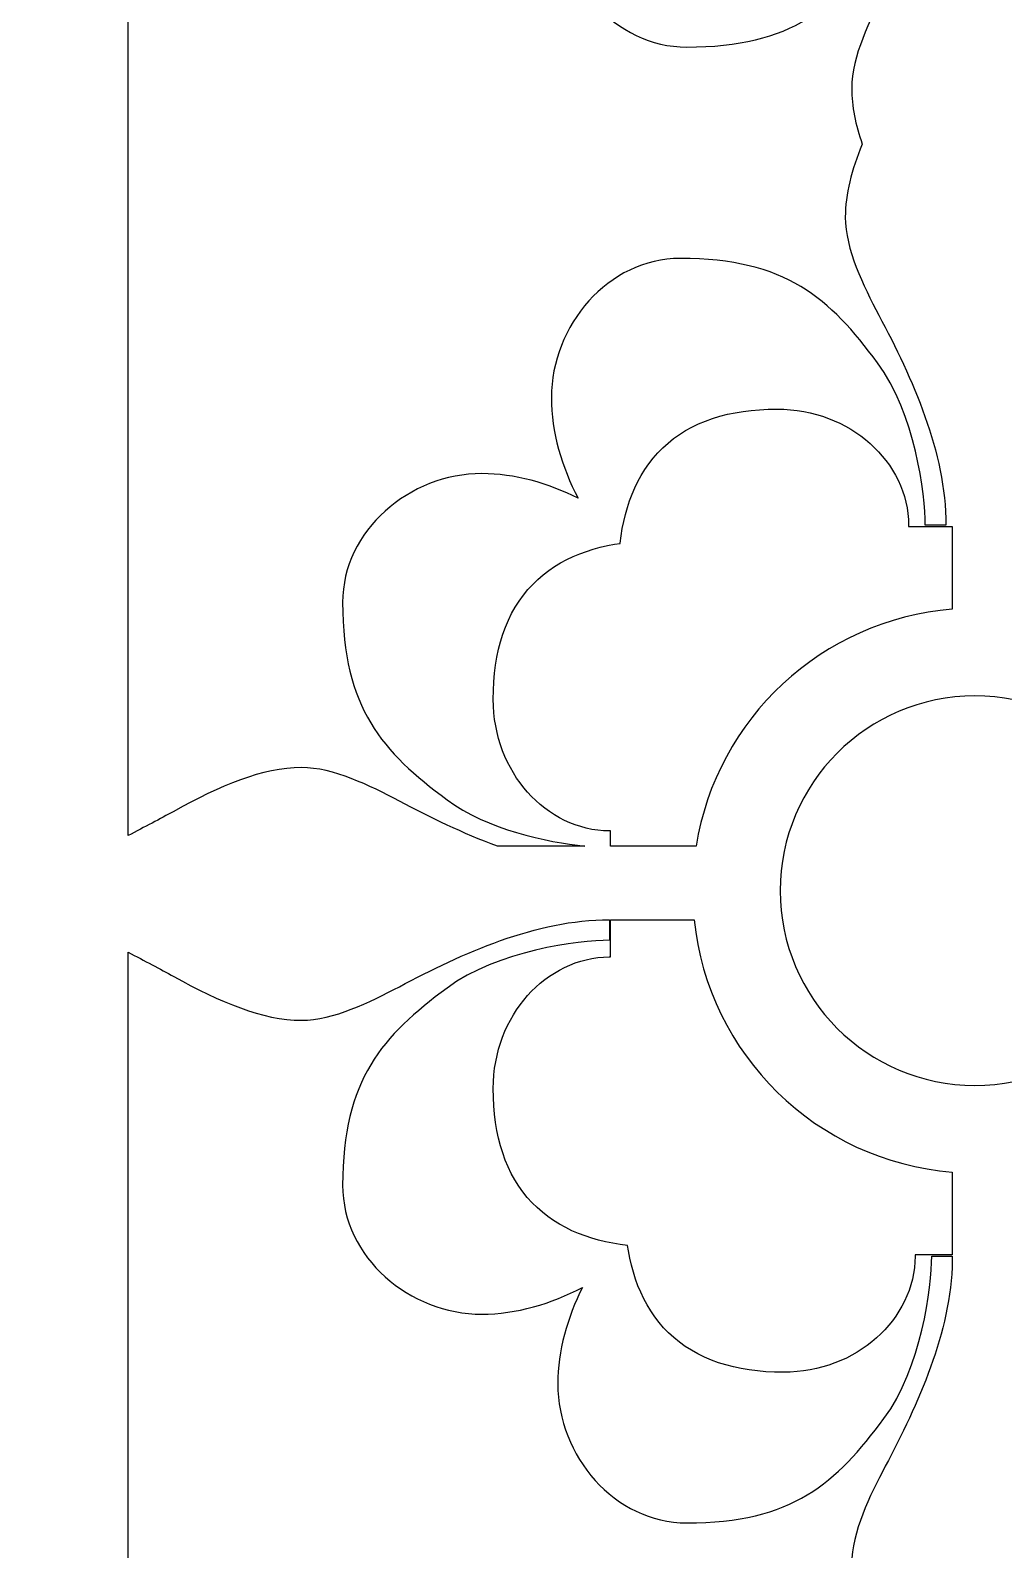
# Model space of a CAD drawing. Header units: centimetres. Extents: x -9.9 to 7.5, y -9.5 to 6.6.
# Drawn here: x 5.596 to 6.441, y 1.072 to 2.392 of the extents above; entities that cross this region are included whole.
import ezdxf

# ---------------------------------------------------------------- set-up
doc = ezdxf.new("R2010")
doc.units = ezdxf.units.CM
doc.header["$MEASUREMENT"] = 0
doc.layers.add('layer 1', color=7, linetype='Continuous')

msp = doc.modelspace()

# ---------------------------------------------------------------- linework, layer by layer
at = {"layer": 'layer 1', "color": 242}
for points, knots in [([(-0.77341, -9.47414), (-0.77341, -9.47414), (-0.77341, 6.55374), (-0.77341, 6.55374), (-0.77341, 6.55374), (-0.77341, 6.55374), (7.53147, 6.55374), (7.53147, 6.55374), (7.53147, 6.55374), (7.53147, 6.55374), (7.53147, -9.47414), (7.53147, -9.47414), (7.53147, -9.47414), (7.53147, -9.47414), (-0.77341, -9.47414), (-0.77341, -9.47414)], [0, 0, 0, 0, 0.2, 0.2, 0.2, 0.2, 0.4, 0.4, 0.4, 0.4, 0.6, 0.6, 0.6, 0.6, 1, 1, 1, 1]), ([(5.68065, 2.87317), (5.68065, 2.87317), (5.68065, 1.69217), (5.68065, 1.69217), (5.68065, 1.69217), (5.69508, 1.69965), (5.70855, 1.70684), (5.72031, 1.71322), (5.72031, 1.71322), (5.76062, 1.73564), (5.79758, 1.75131), (5.83119, 1.75131), (5.83119, 1.75131), (5.85919, 1.75131), (5.89056, 1.73564), (5.91632, 1.72218), (5.91632, 1.72218), (5.94296, 1.70804), (5.97171, 1.6939), (6.00154, 1.6831), (6.00154, 1.6831), (6.00154, 1.6831), (6.07756, 1.6831), (6.07756, 1.6831), (6.07756, 1.6831), (6.0443, 1.6865), (5.99251, 1.69746), (5.95777, 1.72331), (5.95777, 1.72331), (5.90175, 1.76475), (5.86704, 1.80282), (5.86704, 1.89469), (5.86704, 1.89469), (5.86704, 1.95742), (5.92527, 2.00669), (5.98801, 2.00669), (5.98801, 2.00669), (6.0164, 2.00669), (6.0457, 1.99843), (6.07166, 1.98534), (6.07166, 1.98534), (6.05747, 2.0122), (6.04841, 2.04294), (6.04841, 2.07268), (6.04841, 2.07268), (6.04841, 2.13543), (6.09768, 2.19366), (6.16041, 2.19366), (6.16041, 2.19366), (6.25228, 2.19366), (6.29034, 2.15894), (6.33179, 2.10293), (6.33179, 2.10293), (6.36427, 2.05926), (6.37324, 1.98868), (6.37324, 1.96179), (6.37324, 1.96179), (6.37324, 1.96179), (6.39116, 1.96179), (6.39116, 1.96179), (6.39116, 1.96179), (6.39116, 2.02565), (6.36204, 2.08949), (6.33291, 2.14437), (6.33291, 2.14437), (6.31946, 2.17013), (6.30379, 2.2015), (6.30379, 2.22951), (6.30379, 2.22951), (6.30379, 2.24946), (6.30931, 2.27058), (6.31848, 2.29289), (6.31848, 2.29289), (6.31271, 2.30978), (6.30939, 2.32597), (6.30939, 2.34144), (6.30939, 2.34144), (6.30939, 2.36945), (6.32506, 2.40082), (6.33852, 2.42658), (6.33852, 2.42658), (6.36706, 2.48034), (6.39557, 2.5427), (6.39672, 2.60525), (6.39672, 2.60525), (6.39672, 2.60525), (6.39672, 2.60916), (6.39672, 2.60916), (6.39672, 2.60916), (6.39672, 2.60916), (6.37884, 2.60916), (6.37884, 2.60916), (6.37884, 2.60916), (6.37884, 2.58227), (6.36988, 2.51169), (6.33739, 2.46802), (6.33739, 2.46802), (6.29595, 2.41201), (6.25787, 2.3773), (6.16601, 2.3773), (6.16601, 2.3773), (6.10328, 2.3773), (6.054, 2.43552), (6.054, 2.49827), (6.054, 2.49827), (6.054, 2.52665), (6.06227, 2.55596), (6.07536, 2.58192), (6.07536, 2.58192), (6.0485, 2.56773), (6.01775, 2.55866), (5.98801, 2.55866), (5.98801, 2.55866), (5.92527, 2.55866), (5.86704, 2.60794), (5.86704, 2.67066), (5.86704, 2.67066), (5.86704, 2.76253), (5.90175, 2.8006), (5.95777, 2.84204), (5.95777, 2.84204), (6.00144, 2.87453), (6.07201, 2.8835), (6.0989, 2.8835), (6.0989, 2.8835), (6.0989, 2.8835), (6.0989, 2.90142), (6.0989, 2.90142), (6.0989, 2.90142), (6.03504, 2.90142), (5.97121, 2.87229), (5.91632, 2.84316), (5.91632, 2.84316), (5.89056, 2.82972), (5.85919, 2.81405), (5.83119, 2.81405), (5.83119, 2.81405), (5.79758, 2.81405), (5.76062, 2.82972), (5.72031, 2.85213), (5.72031, 2.85213), (5.70855, 2.85851), (5.69508, 2.86569), (5.68065, 2.87317)], [0, 0, 0, 0, 0.027027, 0.027027, 0.027027, 0.027027, 0.0540541, 0.0540541, 0.0540541, 0.0540541, 0.0810811, 0.0810811, 0.0810811, 0.0810811, 0.1081081, 0.1081081, 0.1081081, 0.1081081, 0.1351351, 0.1351351, 0.1351351, 0.1351351, 0.1621622, 0.1621622, 0.1621622, 0.1621622, 0.1891892, 0.1891892, 0.1891892, 0.1891892, 0.2162162, 0.2162162, 0.2162162, 0.2162162, 0.2432432, 0.2432432, 0.2432432, 0.2432432, 0.2702703, 0.2702703, 0.2702703, 0.2702703, 0.2972973, 0.2972973, 0.2972973, 0.2972973, 0.3243243, 0.3243243, 0.3243243, 0.3243243, 0.3513514, 0.3513514, 0.3513514, 0.3513514, 0.3783784, 0.3783784, 0.3783784, 0.3783784, 0.4054054, 0.4054054, 0.4054054, 0.4054054, 0.4324324, 0.4324324, 0.4324324, 0.4324324, 0.4594595, 0.4594595, 0.4594595, 0.4594595, 0.4864865, 0.4864865, 0.4864865, 0.4864865, 0.5135135, 0.5135135, 0.5135135, 0.5135135, 0.5405405, 0.5405405, 0.5405405, 0.5405405, 0.5675676, 0.5675676, 0.5675676, 0.5675676, 0.5945946, 0.5945946, 0.5945946, 0.5945946, 0.6216216, 0.6216216, 0.6216216, 0.6216216, 0.6486486, 0.6486486, 0.6486486, 0.6486486, 0.6756757, 0.6756757, 0.6756757, 0.6756757, 0.7027027, 0.7027027, 0.7027027, 0.7027027, 0.7297297, 0.7297297, 0.7297297, 0.7297297, 0.7567568, 0.7567568, 0.7567568, 0.7567568, 0.7837838, 0.7837838, 0.7837838, 0.7837838, 0.8108108, 0.8108108, 0.8108108, 0.8108108, 0.8378378, 0.8378378, 0.8378378, 0.8378378, 0.8648649, 0.8648649, 0.8648649, 0.8648649, 0.8918919, 0.8918919, 0.8918919, 0.8918919, 0.9189189, 0.9189189, 0.9189189, 0.9189189, 0.9459459, 0.9459459, 0.9459459, 0.9459459, 1, 1, 1, 1]), ([(6.09988, 1.6831), (6.09988, 1.6831), (6.17419, 1.6831), (6.17419, 1.6831), (6.17419, 1.6831), (6.19177, 1.79377), (6.28341, 1.8798), (6.39672, 1.88879), (6.39672, 1.88879), (6.39672, 1.88879), (6.39672, 1.96082), (6.39672, 1.96082), (6.39672, 1.96082), (6.39672, 1.96082), (6.3588, 1.96082), (6.3588, 1.96082), (6.3588, 1.96082), (6.3588, 1.96082), (6.3588, 1.96219), (6.3588, 1.96219), (6.3588, 1.96219), (6.3588, 1.96219), (6.35866, 1.96692), (6.35866, 1.96692), (6.35866, 1.96692), (6.35866, 1.96692), (6.3582, 1.972), (6.3582, 1.972), (6.3582, 1.972), (6.3582, 1.972), (6.35745, 1.97701), (6.35745, 1.97701), (6.35745, 1.97701), (6.35745, 1.97701), (6.35642, 1.98197), (6.35642, 1.98197), (6.35642, 1.98197), (6.35642, 1.98197), (6.35511, 1.98683), (6.35511, 1.98683), (6.35511, 1.98683), (6.35511, 1.98683), (6.35354, 1.99161), (6.35354, 1.99161), (6.35354, 1.99161), (6.35354, 1.99161), (6.35171, 1.99629), (6.35171, 1.99629), (6.35171, 1.99629), (6.35171, 1.99629), (6.34964, 2.00087), (6.34964, 2.00087), (6.34964, 2.00087), (6.34964, 2.00087), (6.34733, 2.00534), (6.34733, 2.00534), (6.34733, 2.00534), (6.34733, 2.00534), (6.3448, 2.00968), (6.3448, 2.00968), (6.3448, 2.00968), (6.3448, 2.00968), (6.34205, 2.0139), (6.34205, 2.0139), (6.34205, 2.0139), (6.34205, 2.0139), (6.33909, 2.01799), (6.33909, 2.01799), (6.33909, 2.01799), (6.33909, 2.01799), (6.33592, 2.02194), (6.33592, 2.02194), (6.33592, 2.02194), (6.33592, 2.02194), (6.33255, 2.02575), (6.33255, 2.02575), (6.33255, 2.02575), (6.33255, 2.02575), (6.32899, 2.02941), (6.32899, 2.02941), (6.32899, 2.02941), (6.32899, 2.02941), (6.32524, 2.03293), (6.32524, 2.03293), (6.32524, 2.03293), (6.32524, 2.03293), (6.3213, 2.03627), (6.3213, 2.03627), (6.3213, 2.03627), (6.3213, 2.03627), (6.3172, 2.03946), (6.3172, 2.03946), (6.3172, 2.03946), (6.3172, 2.03946), (6.31292, 2.04247), (6.31292, 2.04247), (6.31292, 2.04247), (6.31292, 2.04247), (6.30848, 2.0453), (6.30848, 2.0453), (6.30848, 2.0453), (6.30848, 2.0453), (6.30388, 2.04794), (6.30388, 2.04794), (6.30388, 2.04794), (6.30388, 2.04794), (6.29912, 2.0504), (6.29912, 2.0504), (6.29912, 2.0504), (6.29912, 2.0504), (6.29422, 2.05265), (6.29422, 2.05265), (6.29422, 2.05265), (6.29422, 2.05265), (6.28917, 2.0547), (6.28917, 2.0547), (6.28917, 2.0547), (6.28917, 2.0547), (6.28398, 2.05653), (6.28398, 2.05653), (6.28398, 2.05653), (6.28398, 2.05653), (6.27867, 2.05814), (6.27867, 2.05814), (6.27867, 2.05814), (6.27867, 2.05814), (6.27323, 2.05952), (6.27323, 2.05952), (6.27323, 2.05952), (6.27323, 2.05952), (6.26768, 2.06067), (6.26768, 2.06067), (6.26768, 2.06067), (6.26768, 2.06067), (6.26201, 2.06157), (6.26201, 2.06157), (6.26201, 2.06157), (6.26201, 2.06157), (6.25624, 2.06222), (6.25624, 2.06222), (6.25624, 2.06222), (6.25624, 2.06222), (6.25038, 2.06261), (6.25038, 2.06261), (6.25038, 2.06261), (6.25038, 2.06261), (6.24451, 2.06275), (6.24451, 2.06275), (6.24451, 2.06275), (6.24451, 2.06275), (6.23677, 2.06262), (6.23677, 2.06262), (6.23677, 2.06262), (6.23677, 2.06262), (6.22931, 2.06225), (6.22931, 2.06225), (6.22931, 2.06225), (6.22931, 2.06225), (6.22204, 2.06163), (6.22204, 2.06163), (6.22204, 2.06163), (6.22204, 2.06163), (6.21495, 2.06075), (6.21495, 2.06075), (6.21495, 2.06075), (6.21495, 2.06075), (6.20805, 2.05961), (6.20805, 2.05961), (6.20805, 2.05961), (6.20805, 2.05961), (6.20133, 2.05821), (6.20133, 2.05821), (6.20133, 2.05821), (6.20133, 2.05821), (6.19479, 2.05653), (6.19479, 2.05653), (6.19479, 2.05653), (6.19479, 2.05653), (6.18845, 2.05459), (6.18845, 2.05459), (6.18845, 2.05459), (6.18845, 2.05459), (6.18229, 2.05237), (6.18229, 2.05237), (6.18229, 2.05237), (6.18229, 2.05237), (6.17633, 2.04987), (6.17633, 2.04987), (6.17633, 2.04987), (6.17633, 2.04987), (6.17058, 2.04708), (6.17058, 2.04708), (6.17058, 2.04708), (6.17058, 2.04708), (6.16504, 2.04402), (6.16504, 2.04402), (6.16504, 2.04402), (6.16504, 2.04402), (6.15973, 2.04068), (6.15973, 2.04068), (6.15973, 2.04068), (6.15973, 2.04068), (6.15465, 2.03707), (6.15465, 2.03707), (6.15465, 2.03707), (6.15465, 2.03707), (6.14982, 2.0332), (6.14982, 2.0332), (6.14982, 2.0332), (6.14982, 2.0332), (6.14526, 2.02907), (6.14526, 2.02907), (6.14526, 2.02907), (6.14526, 2.02907), (6.14095, 2.0247), (6.14095, 2.0247), (6.14095, 2.0247), (6.14095, 2.0247), (6.13692, 2.02012), (6.13692, 2.02012), (6.13692, 2.02012), (6.13692, 2.02012), (6.13316, 2.01532), (6.13316, 2.01532), (6.13316, 2.01532), (6.13316, 2.01532), (6.12969, 2.01033), (6.12969, 2.01033), (6.12969, 2.01033), (6.12969, 2.01033), (6.12649, 2.00517), (6.12649, 2.00517), (6.12649, 2.00517), (6.12649, 2.00517), (6.12356, 1.99984), (6.12356, 1.99984), (6.12356, 1.99984), (6.12356, 1.99984), (6.1209, 1.99437), (6.1209, 1.99437), (6.1209, 1.99437), (6.1209, 1.99437), (6.1185, 1.98876), (6.1185, 1.98876), (6.1185, 1.98876), (6.1185, 1.98876), (6.11634, 1.98303), (6.11634, 1.98303), (6.11634, 1.98303), (6.11634, 1.98303), (6.11443, 1.97717), (6.11443, 1.97717), (6.11443, 1.97717), (6.11443, 1.97717), (6.11274, 1.9712), (6.11274, 1.9712), (6.11274, 1.9712), (6.11274, 1.9712), (6.11128, 1.96512), (6.11128, 1.96512), (6.11128, 1.96512), (6.11128, 1.96512), (6.11003, 1.95894), (6.11003, 1.95894), (6.11003, 1.95894), (6.11003, 1.95894), (6.10898, 1.95265), (6.10898, 1.95265), (6.10898, 1.95265), (6.10898, 1.95265), (6.10813, 1.94627), (6.10813, 1.94627), (6.10813, 1.94627), (6.10813, 1.94627), (6.10811, 1.94608), (6.10811, 1.94608), (6.10811, 1.94608), (6.10811, 1.94608), (6.1033, 1.94532), (6.1033, 1.94532), (6.1033, 1.94532), (6.1033, 1.94532), (6.09704, 1.94411), (6.09704, 1.94411), (6.09704, 1.94411), (6.09704, 1.94411), (6.09088, 1.94269), (6.09088, 1.94269), (6.09088, 1.94269), (6.09088, 1.94269), (6.08484, 1.94104), (6.08484, 1.94104), (6.08484, 1.94104), (6.08484, 1.94104), (6.07891, 1.93916), (6.07891, 1.93916), (6.07891, 1.93916), (6.07891, 1.93916), (6.0731, 1.93704), (6.0731, 1.93704), (6.0731, 1.93704), (6.0731, 1.93704), (6.06741, 1.93467), (6.06741, 1.93467), (6.06741, 1.93467), (6.06741, 1.93467), (6.06186, 1.93204), (6.06186, 1.93204), (6.06186, 1.93204), (6.06186, 1.93204), (6.05647, 1.92914), (6.05647, 1.92914), (6.05647, 1.92914), (6.05647, 1.92914), (6.05123, 1.92596), (6.05123, 1.92596), (6.05123, 1.92596), (6.05123, 1.92596), (6.04617, 1.9225), (6.04617, 1.9225), (6.04617, 1.9225), (6.04617, 1.9225), (6.0413, 1.91876), (6.0413, 1.91876), (6.0413, 1.91876), (6.0413, 1.91876), (6.03664, 1.91474), (6.03664, 1.91474), (6.03664, 1.91474), (6.03664, 1.91474), (6.03221, 1.91044), (6.03221, 1.91044), (6.03221, 1.91044), (6.03221, 1.91044), (6.02801, 1.90587), (6.02801, 1.90587), (6.02801, 1.90587), (6.02801, 1.90587), (6.02407, 1.90103), (6.02407, 1.90103), (6.02407, 1.90103), (6.02407, 1.90103), (6.0204, 1.89594), (6.0204, 1.89594), (6.0204, 1.89594), (6.0204, 1.89594), (6.017, 1.89061), (6.017, 1.89061), (6.017, 1.89061), (6.017, 1.89061), (6.01388, 1.88504), (6.01388, 1.88504), (6.01388, 1.88504), (6.01388, 1.88504), (6.01105, 1.87926), (6.01105, 1.87926), (6.01105, 1.87926), (6.01105, 1.87926), (6.00851, 1.87327), (6.00851, 1.87327), (6.00851, 1.87327), (6.00851, 1.87327), (6.00625, 1.86707), (6.00625, 1.86707), (6.00625, 1.86707), (6.00625, 1.86707), (6.00427, 1.86068), (6.00427, 1.86068), (6.00427, 1.86068), (6.00427, 1.86068), (6.00257, 1.85411), (6.00257, 1.85411), (6.00257, 1.85411), (6.00257, 1.85411), (6.00114, 1.84734), (6.00114, 1.84734), (6.00114, 1.84734), (6.00114, 1.84734), (5.99998, 1.84038), (5.99998, 1.84038), (5.99998, 1.84038), (5.99998, 1.84038), (5.99909, 1.83325), (5.99909, 1.83325), (5.99909, 1.83325), (5.99909, 1.83325), (5.99845, 1.82591), (5.99845, 1.82591), (5.99845, 1.82591), (5.99845, 1.82591), (5.99807, 1.81839), (5.99807, 1.81839), (5.99807, 1.81839), (5.99807, 1.81839), (5.99795, 1.81059), (5.99795, 1.81059), (5.99795, 1.81059), (5.99795, 1.81059), (5.99808, 1.80472), (5.99808, 1.80472), (5.99808, 1.80472), (5.99808, 1.80472), (5.99848, 1.79886), (5.99848, 1.79886), (5.99848, 1.79886), (5.99848, 1.79886), (5.99913, 1.79309), (5.99913, 1.79309), (5.99913, 1.79309), (5.99913, 1.79309), (6.00003, 1.78743), (6.00003, 1.78743), (6.00003, 1.78743), (6.00003, 1.78743), (6.00117, 1.78187), (6.00117, 1.78187), (6.00117, 1.78187), (6.00117, 1.78187), (6.00255, 1.77643), (6.00255, 1.77643), (6.00255, 1.77643), (6.00255, 1.77643), (6.00417, 1.77111), (6.00417, 1.77111), (6.00417, 1.77111), (6.00417, 1.77111), (6.006, 1.76593), (6.006, 1.76593), (6.006, 1.76593), (6.006, 1.76593), (6.00804, 1.76088), (6.00804, 1.76088), (6.00804, 1.76088), (6.00804, 1.76088), (6.01029, 1.75597), (6.01029, 1.75597), (6.01029, 1.75597), (6.01029, 1.75597), (6.01275, 1.75122), (6.01275, 1.75122), (6.01275, 1.75122), (6.01275, 1.75122), (6.01539, 1.74661), (6.01539, 1.74661), (6.01539, 1.74661), (6.01539, 1.74661), (6.01822, 1.74217), (6.01822, 1.74217), (6.01822, 1.74217), (6.01822, 1.74217), (6.02124, 1.73789), (6.02124, 1.73789), (6.02124, 1.73789), (6.02124, 1.73789), (6.02442, 1.73378), (6.02442, 1.73378), (6.02442, 1.73378), (6.02442, 1.73378), (6.02777, 1.72985), (6.02777, 1.72985), (6.02777, 1.72985), (6.02777, 1.72985), (6.03127, 1.72611), (6.03127, 1.72611), (6.03127, 1.72611), (6.03127, 1.72611), (6.03493, 1.72254), (6.03493, 1.72254), (6.03493, 1.72254), (6.03493, 1.72254), (6.03875, 1.71917), (6.03875, 1.71917), (6.03875, 1.71917), (6.03875, 1.71917), (6.0427, 1.716), (6.0427, 1.716), (6.0427, 1.716), (6.0427, 1.716), (6.04679, 1.71303), (6.04679, 1.71303), (6.04679, 1.71303), (6.04679, 1.71303), (6.05101, 1.71028), (6.05101, 1.71028), (6.05101, 1.71028), (6.05101, 1.71028), (6.05536, 1.70774), (6.05536, 1.70774), (6.05536, 1.70774), (6.05536, 1.70774), (6.05982, 1.70544), (6.05982, 1.70544), (6.05982, 1.70544), (6.05982, 1.70544), (6.06439, 1.70337), (6.06439, 1.70337), (6.06439, 1.70337), (6.06439, 1.70337), (6.06907, 1.70155), (6.06907, 1.70155), (6.06907, 1.70155), (6.06907, 1.70155), (6.07386, 1.69997), (6.07386, 1.69997), (6.07386, 1.69997), (6.07386, 1.69997), (6.07873, 1.69867), (6.07873, 1.69867), (6.07873, 1.69867), (6.07873, 1.69867), (6.08368, 1.69763), (6.08368, 1.69763), (6.08368, 1.69763), (6.08368, 1.69763), (6.0887, 1.69688), (6.0887, 1.69688), (6.0887, 1.69688), (6.0887, 1.69688), (6.09378, 1.69642), (6.09378, 1.69642), (6.09378, 1.69642), (6.09378, 1.69642), (6.09851, 1.69628), (6.09851, 1.69628), (6.09851, 1.69628), (6.09851, 1.69628), (6.09988, 1.69628), (6.09988, 1.69628), (6.09988, 1.69628), (6.09988, 1.69628), (6.09988, 1.6831), (6.09988, 1.6831)], [0, 0, 0, 0, 0.0074627, 0.0074627, 0.0074627, 0.0074627, 0.0149254, 0.0149254, 0.0149254, 0.0149254, 0.0223881, 0.0223881, 0.0223881, 0.0223881, 0.0298507, 0.0298507, 0.0298507, 0.0298507, 0.0373134, 0.0373134, 0.0373134, 0.0373134, 0.0447761, 0.0447761, 0.0447761, 0.0447761, 0.0522388, 0.0522388, 0.0522388, 0.0522388, 0.0597015, 0.0597015, 0.0597015, 0.0597015, 0.0671642, 0.0671642, 0.0671642, 0.0671642, 0.0746269, 0.0746269, 0.0746269, 0.0746269, 0.0820896, 0.0820896, 0.0820896, 0.0820896, 0.0895522, 0.0895522, 0.0895522, 0.0895522, 0.0970149, 0.0970149, 0.0970149, 0.0970149, 0.1044776, 0.1044776, 0.1044776, 0.1044776, 0.1119403, 0.1119403, 0.1119403, 0.1119403, 0.119403, 0.119403, 0.119403, 0.119403, 0.1268657, 0.1268657, 0.1268657, 0.1268657, 0.1343284, 0.1343284, 0.1343284, 0.1343284, 0.141791, 0.141791, 0.141791, 0.141791, 0.1492537, 0.1492537, 0.1492537, 0.1492537, 0.1567164, 0.1567164, 0.1567164, 0.1567164, 0.1641791, 0.1641791, 0.1641791, 0.1641791, 0.1716418, 0.1716418, 0.1716418, 0.1716418, 0.1791045, 0.1791045, 0.1791045, 0.1791045, 0.1865672, 0.1865672, 0.1865672, 0.1865672, 0.1940299, 0.1940299, 0.1940299, 0.1940299, 0.2014925, 0.2014925, 0.2014925, 0.2014925, 0.2089552, 0.2089552, 0.2089552, 0.2089552, 0.2164179, 0.2164179, 0.2164179, 0.2164179, 0.2238806, 0.2238806, 0.2238806, 0.2238806, 0.2313433, 0.2313433, 0.2313433, 0.2313433, 0.238806, 0.238806, 0.238806, 0.238806, 0.2462687, 0.2462687, 0.2462687, 0.2462687, 0.2537313, 0.2537313, 0.2537313, 0.2537313, 0.261194, 0.261194, 0.261194, 0.261194, 0.2686567, 0.2686567, 0.2686567, 0.2686567, 0.2761194, 0.2761194, 0.2761194, 0.2761194, 0.2835821, 0.2835821, 0.2835821, 0.2835821, 0.2910448, 0.2910448, 0.2910448, 0.2910448, 0.2985075, 0.2985075, 0.2985075, 0.2985075, 0.3059701, 0.3059701, 0.3059701, 0.3059701, 0.3134328, 0.3134328, 0.3134328, 0.3134328, 0.3208955, 0.3208955, 0.3208955, 0.3208955, 0.3283582, 0.3283582, 0.3283582, 0.3283582, 0.3358209, 0.3358209, 0.3358209, 0.3358209, 0.3432836, 0.3432836, 0.3432836, 0.3432836, 0.3507463, 0.3507463, 0.3507463, 0.3507463, 0.358209, 0.358209, 0.358209, 0.358209, 0.3656716, 0.3656716, 0.3656716, 0.3656716, 0.3731343, 0.3731343, 0.3731343, 0.3731343, 0.380597, 0.380597, 0.380597, 0.380597, 0.3880597, 0.3880597, 0.3880597, 0.3880597, 0.3955224, 0.3955224, 0.3955224, 0.3955224, 0.4029851, 0.4029851, 0.4029851, 0.4029851, 0.4104478, 0.4104478, 0.4104478, 0.4104478, 0.4179104, 0.4179104, 0.4179104, 0.4179104, 0.4253731, 0.4253731, 0.4253731, 0.4253731, 0.4328358, 0.4328358, 0.4328358, 0.4328358, 0.4402985, 0.4402985, 0.4402985, 0.4402985, 0.4477612, 0.4477612, 0.4477612, 0.4477612, 0.4552239, 0.4552239, 0.4552239, 0.4552239, 0.4626866, 0.4626866, 0.4626866, 0.4626866, 0.4701493, 0.4701493, 0.4701493, 0.4701493, 0.4776119, 0.4776119, 0.4776119, 0.4776119, 0.4850746, 0.4850746, 0.4850746, 0.4850746, 0.4925373, 0.4925373, 0.4925373, 0.4925373, 0.5, 0.5, 0.5, 0.5, 0.5074627, 0.5074627, 0.5074627, 0.5074627, 0.5149254, 0.5149254, 0.5149254, 0.5149254, 0.5223881, 0.5223881, 0.5223881, 0.5223881, 0.5298507, 0.5298507, 0.5298507, 0.5298507, 0.5373134, 0.5373134, 0.5373134, 0.5373134, 0.5447761, 0.5447761, 0.5447761, 0.5447761, 0.5522388, 0.5522388, 0.5522388, 0.5522388, 0.5597015, 0.5597015, 0.5597015, 0.5597015, 0.5671642, 0.5671642, 0.5671642, 0.5671642, 0.5746269, 0.5746269, 0.5746269, 0.5746269, 0.5820896, 0.5820896, 0.5820896, 0.5820896, 0.5895522, 0.5895522, 0.5895522, 0.5895522, 0.5970149, 0.5970149, 0.5970149, 0.5970149, 0.6044776, 0.6044776, 0.6044776, 0.6044776, 0.6119403, 0.6119403, 0.6119403, 0.6119403, 0.619403, 0.619403, 0.619403, 0.619403, 0.6268657, 0.6268657, 0.6268657, 0.6268657, 0.6343284, 0.6343284, 0.6343284, 0.6343284, 0.641791, 0.641791, 0.641791, 0.641791, 0.6492537, 0.6492537, 0.6492537, 0.6492537, 0.6567164, 0.6567164, 0.6567164, 0.6567164, 0.6641791, 0.6641791, 0.6641791, 0.6641791, 0.6716418, 0.6716418, 0.6716418, 0.6716418, 0.6791045, 0.6791045, 0.6791045, 0.6791045, 0.6865672, 0.6865672, 0.6865672, 0.6865672, 0.6940299, 0.6940299, 0.6940299, 0.6940299, 0.7014925, 0.7014925, 0.7014925, 0.7014925, 0.7089552, 0.7089552, 0.7089552, 0.7089552, 0.7164179, 0.7164179, 0.7164179, 0.7164179, 0.7238806, 0.7238806, 0.7238806, 0.7238806, 0.7313433, 0.7313433, 0.7313433, 0.7313433, 0.738806, 0.738806, 0.738806, 0.738806, 0.7462687, 0.7462687, 0.7462687, 0.7462687, 0.7537313, 0.7537313, 0.7537313, 0.7537313, 0.761194, 0.761194, 0.761194, 0.761194, 0.7686567, 0.7686567, 0.7686567, 0.7686567, 0.7761194, 0.7761194, 0.7761194, 0.7761194, 0.7835821, 0.7835821, 0.7835821, 0.7835821, 0.7910448, 0.7910448, 0.7910448, 0.7910448, 0.7985075, 0.7985075, 0.7985075, 0.7985075, 0.8059701, 0.8059701, 0.8059701, 0.8059701, 0.8134328, 0.8134328, 0.8134328, 0.8134328, 0.8208955, 0.8208955, 0.8208955, 0.8208955, 0.8283582, 0.8283582, 0.8283582, 0.8283582, 0.8358209, 0.8358209, 0.8358209, 0.8358209, 0.8432836, 0.8432836, 0.8432836, 0.8432836, 0.8507463, 0.8507463, 0.8507463, 0.8507463, 0.858209, 0.858209, 0.858209, 0.858209, 0.8656716, 0.8656716, 0.8656716, 0.8656716, 0.8731343, 0.8731343, 0.8731343, 0.8731343, 0.880597, 0.880597, 0.880597, 0.880597, 0.8880597, 0.8880597, 0.8880597, 0.8880597, 0.8955224, 0.8955224, 0.8955224, 0.8955224, 0.9029851, 0.9029851, 0.9029851, 0.9029851, 0.9104478, 0.9104478, 0.9104478, 0.9104478, 0.9179104, 0.9179104, 0.9179104, 0.9179104, 0.9253731, 0.9253731, 0.9253731, 0.9253731, 0.9328358, 0.9328358, 0.9328358, 0.9328358, 0.9402985, 0.9402985, 0.9402985, 0.9402985, 0.9477612, 0.9477612, 0.9477612, 0.9477612, 0.9552239, 0.9552239, 0.9552239, 0.9552239, 0.9626866, 0.9626866, 0.9626866, 0.9626866, 0.9701493, 0.9701493, 0.9701493, 0.9701493, 0.9776119, 0.9776119, 0.9776119, 0.9776119, 0.9850746, 0.9850746, 0.9850746, 0.9850746, 1, 1, 1, 1]), ([(6.2472, 1.64433), (6.2472, 1.73775), (6.32295, 1.8135), (6.41636, 1.8135), (6.41636, 1.8135), (6.50978, 1.8135), (6.58553, 1.73775), (6.58553, 1.64433), (6.58553, 1.64433), (6.58553, 1.55092), (6.50978, 1.47517), (6.41636, 1.47517), (6.41636, 1.47517), (6.32295, 1.47517), (6.2472, 1.55092), (6.2472, 1.64433)], [0, 0, 0, 0, 0.2, 0.2, 0.2, 0.2, 0.4, 0.4, 0.4, 0.4, 0.6, 0.6, 0.6, 0.6, 1, 1, 1, 1]), ([(5.68065, 1.59089), (5.68065, 1.59089), (5.68065, 0.40988), (5.68065, 0.40988), (5.68065, 0.40988), (5.69508, 0.41736), (5.70855, 0.42455), (5.72031, 0.43093), (5.72031, 0.43093), (5.76062, 0.45335), (5.79758, 0.46902), (5.83119, 0.46902), (5.83119, 0.46902), (5.85919, 0.46902), (5.89056, 0.45335), (5.91632, 0.43989), (5.91632, 0.43989), (5.94296, 0.42575), (5.97171, 0.41162), (6.00154, 0.40081), (6.00154, 0.40081), (6.00154, 0.40081), (6.07756, 0.40081), (6.07756, 0.40081), (6.07756, 0.40081), (6.0443, 0.40421), (5.99251, 0.41517), (5.95777, 0.44102), (5.95777, 0.44102), (5.90175, 0.48246), (5.86704, 0.52054), (5.86704, 0.6124), (5.86704, 0.6124), (5.86704, 0.67513), (5.92527, 0.72441), (5.98801, 0.72441), (5.98801, 0.72441), (6.0164, 0.72441), (6.0457, 0.71615), (6.07166, 0.70305), (6.07166, 0.70305), (6.05747, 0.72991), (6.04841, 0.76066), (6.04841, 0.7904), (6.04841, 0.7904), (6.04841, 0.85314), (6.09768, 0.91137), (6.16041, 0.91137), (6.16041, 0.91137), (6.25228, 0.91137), (6.29034, 0.87666), (6.33179, 0.82064), (6.33179, 0.82064), (6.36427, 0.77697), (6.37324, 0.7064), (6.37324, 0.67951), (6.37324, 0.67951), (6.37324, 0.67951), (6.39116, 0.67951), (6.39116, 0.67951), (6.39116, 0.67951), (6.39116, 0.74337), (6.36204, 0.8072), (6.33291, 0.86209), (6.33291, 0.86209), (6.31946, 0.88785), (6.30379, 0.91922), (6.30379, 0.94722), (6.30379, 0.94722), (6.30379, 0.96717), (6.30931, 0.9883), (6.31848, 1.0106), (6.31848, 1.0106), (6.31271, 1.0275), (6.30939, 1.04368), (6.30939, 1.05916), (6.30939, 1.05916), (6.30939, 1.08716), (6.32506, 1.11853), (6.33852, 1.14429), (6.33852, 1.14429), (6.36706, 1.19806), (6.39557, 1.26041), (6.39672, 1.32297), (6.39672, 1.32297), (6.39672, 1.32297), (6.39672, 1.32687), (6.39672, 1.32687), (6.39672, 1.32687), (6.39672, 1.32687), (6.37884, 1.32687), (6.37884, 1.32687), (6.37884, 1.32687), (6.37884, 1.29998), (6.36988, 1.22941), (6.33739, 1.18574), (6.33739, 1.18574), (6.29595, 1.12972), (6.25787, 1.09501), (6.16601, 1.09501), (6.16601, 1.09501), (6.10328, 1.09501), (6.054, 1.15324), (6.054, 1.21598), (6.054, 1.21598), (6.054, 1.24437), (6.06227, 1.27367), (6.07536, 1.29963), (6.07536, 1.29963), (6.0485, 1.28545), (6.01775, 1.27638), (5.98801, 1.27638), (5.98801, 1.27638), (5.92527, 1.27638), (5.86704, 1.32565), (5.86704, 1.38838), (5.86704, 1.38838), (5.86704, 1.48025), (5.90175, 1.51832), (5.95777, 1.55976), (5.95777, 1.55976), (6.00144, 1.59224), (6.07201, 1.60121), (6.0989, 1.60121), (6.0989, 1.60121), (6.0989, 1.60121), (6.0989, 1.61913), (6.0989, 1.61913), (6.0989, 1.61913), (6.03504, 1.61913), (5.97121, 1.59001), (5.91632, 1.56088), (5.91632, 1.56088), (5.89056, 1.54743), (5.85919, 1.53176), (5.83119, 1.53176), (5.83119, 1.53176), (5.79758, 1.53176), (5.76062, 1.54743), (5.72031, 1.56985), (5.72031, 1.56985), (5.70855, 1.57623), (5.69508, 1.58341), (5.68065, 1.59089)], [0, 0, 0, 0, 0.027027, 0.027027, 0.027027, 0.027027, 0.0540541, 0.0540541, 0.0540541, 0.0540541, 0.0810811, 0.0810811, 0.0810811, 0.0810811, 0.1081081, 0.1081081, 0.1081081, 0.1081081, 0.1351351, 0.1351351, 0.1351351, 0.1351351, 0.1621622, 0.1621622, 0.1621622, 0.1621622, 0.1891892, 0.1891892, 0.1891892, 0.1891892, 0.2162162, 0.2162162, 0.2162162, 0.2162162, 0.2432432, 0.2432432, 0.2432432, 0.2432432, 0.2702703, 0.2702703, 0.2702703, 0.2702703, 0.2972973, 0.2972973, 0.2972973, 0.2972973, 0.3243243, 0.3243243, 0.3243243, 0.3243243, 0.3513514, 0.3513514, 0.3513514, 0.3513514, 0.3783784, 0.3783784, 0.3783784, 0.3783784, 0.4054054, 0.4054054, 0.4054054, 0.4054054, 0.4324324, 0.4324324, 0.4324324, 0.4324324, 0.4594595, 0.4594595, 0.4594595, 0.4594595, 0.4864865, 0.4864865, 0.4864865, 0.4864865, 0.5135135, 0.5135135, 0.5135135, 0.5135135, 0.5405405, 0.5405405, 0.5405405, 0.5405405, 0.5675676, 0.5675676, 0.5675676, 0.5675676, 0.5945946, 0.5945946, 0.5945946, 0.5945946, 0.6216216, 0.6216216, 0.6216216, 0.6216216, 0.6486486, 0.6486486, 0.6486486, 0.6486486, 0.6756757, 0.6756757, 0.6756757, 0.6756757, 0.7027027, 0.7027027, 0.7027027, 0.7027027, 0.7297297, 0.7297297, 0.7297297, 0.7297297, 0.7567568, 0.7567568, 0.7567568, 0.7567568, 0.7837838, 0.7837838, 0.7837838, 0.7837838, 0.8108108, 0.8108108, 0.8108108, 0.8108108, 0.8378378, 0.8378378, 0.8378378, 0.8378378, 0.8648649, 0.8648649, 0.8648649, 0.8648649, 0.8918919, 0.8918919, 0.8918919, 0.8918919, 0.9189189, 0.9189189, 0.9189189, 0.9189189, 0.9459459, 0.9459459, 0.9459459, 0.9459459, 1, 1, 1, 1]), ([(6.17241, 1.61914), (6.17241, 1.61914), (6.09988, 1.61914), (6.09988, 1.61914), (6.09988, 1.61914), (6.09988, 1.61914), (6.09988, 1.58677), (6.09988, 1.58677), (6.09988, 1.58677), (6.09988, 1.58677), (6.09851, 1.58677), (6.09851, 1.58677), (6.09851, 1.58677), (6.09851, 1.58677), (6.09378, 1.58663), (6.09378, 1.58663), (6.09378, 1.58663), (6.09378, 1.58663), (6.0887, 1.58617), (6.0887, 1.58617), (6.0887, 1.58617), (6.0887, 1.58617), (6.08368, 1.58542), (6.08368, 1.58542), (6.08368, 1.58542), (6.08368, 1.58542), (6.07873, 1.58439), (6.07873, 1.58439), (6.07873, 1.58439), (6.07873, 1.58439), (6.07386, 1.58308), (6.07386, 1.58308), (6.07386, 1.58308), (6.07386, 1.58308), (6.06908, 1.58151), (6.06908, 1.58151), (6.06908, 1.58151), (6.06908, 1.58151), (6.0644, 1.57968), (6.0644, 1.57968), (6.0644, 1.57968), (6.0644, 1.57968), (6.05982, 1.57761), (6.05982, 1.57761), (6.05982, 1.57761), (6.05982, 1.57761), (6.05535, 1.57531), (6.05535, 1.57531), (6.05535, 1.57531), (6.05535, 1.57531), (6.05101, 1.57277), (6.05101, 1.57277), (6.05101, 1.57277), (6.05101, 1.57277), (6.04679, 1.57002), (6.04679, 1.57002), (6.04679, 1.57002), (6.04679, 1.57002), (6.0427, 1.56706), (6.0427, 1.56706), (6.0427, 1.56706), (6.0427, 1.56706), (6.03875, 1.56389), (6.03875, 1.56389), (6.03875, 1.56389), (6.03875, 1.56389), (6.03494, 1.56052), (6.03494, 1.56052), (6.03494, 1.56052), (6.03494, 1.56052), (6.03127, 1.55696), (6.03127, 1.55696), (6.03127, 1.55696), (6.03127, 1.55696), (6.02777, 1.55321), (6.02777, 1.55321), (6.02777, 1.55321), (6.02777, 1.55321), (6.02442, 1.54928), (6.02442, 1.54928), (6.02442, 1.54928), (6.02442, 1.54928), (6.02124, 1.54517), (6.02124, 1.54517), (6.02124, 1.54517), (6.02124, 1.54517), (6.01822, 1.54089), (6.01822, 1.54089), (6.01822, 1.54089), (6.01822, 1.54089), (6.01539, 1.53645), (6.01539, 1.53645), (6.01539, 1.53645), (6.01539, 1.53645), (6.01275, 1.53185), (6.01275, 1.53185), (6.01275, 1.53185), (6.01275, 1.53185), (6.01029, 1.52709), (6.01029, 1.52709), (6.01029, 1.52709), (6.01029, 1.52709), (6.00804, 1.52218), (6.00804, 1.52218), (6.00804, 1.52218), (6.00804, 1.52218), (6.006, 1.51714), (6.006, 1.51714), (6.006, 1.51714), (6.006, 1.51714), (6.00416, 1.51196), (6.00416, 1.51196), (6.00416, 1.51196), (6.00416, 1.51196), (6.00255, 1.50664), (6.00255, 1.50664), (6.00255, 1.50664), (6.00255, 1.50664), (6.00117, 1.5012), (6.00117, 1.5012), (6.00117, 1.5012), (6.00117, 1.5012), (6.00003, 1.49564), (6.00003, 1.49564), (6.00003, 1.49564), (6.00003, 1.49564), (5.99913, 1.48998), (5.99913, 1.48998), (5.99913, 1.48998), (5.99913, 1.48998), (5.99848, 1.48421), (5.99848, 1.48421), (5.99848, 1.48421), (5.99848, 1.48421), (5.99808, 1.47835), (5.99808, 1.47835), (5.99808, 1.47835), (5.99808, 1.47835), (5.99795, 1.47248), (5.99795, 1.47248), (5.99795, 1.47248), (5.99795, 1.47248), (5.99807, 1.46474), (5.99807, 1.46474), (5.99807, 1.46474), (5.99807, 1.46474), (5.99844, 1.45728), (5.99844, 1.45728), (5.99844, 1.45728), (5.99844, 1.45728), (5.99907, 1.45001), (5.99907, 1.45001), (5.99907, 1.45001), (5.99907, 1.45001), (5.99995, 1.44292), (5.99995, 1.44292), (5.99995, 1.44292), (5.99995, 1.44292), (6.00108, 1.43602), (6.00108, 1.43602), (6.00108, 1.43602), (6.00108, 1.43602), (6.00249, 1.4293), (6.00249, 1.4293), (6.00249, 1.4293), (6.00249, 1.4293), (6.00416, 1.42276), (6.00416, 1.42276), (6.00416, 1.42276), (6.00416, 1.42276), (6.0061, 1.41642), (6.0061, 1.41642), (6.0061, 1.41642), (6.0061, 1.41642), (6.00832, 1.41026), (6.00832, 1.41026), (6.00832, 1.41026), (6.00832, 1.41026), (6.01083, 1.4043), (6.01083, 1.4043), (6.01083, 1.4043), (6.01083, 1.4043), (6.01361, 1.39855), (6.01361, 1.39855), (6.01361, 1.39855), (6.01361, 1.39855), (6.01667, 1.39301), (6.01667, 1.39301), (6.01667, 1.39301), (6.01667, 1.39301), (6.02001, 1.3877), (6.02001, 1.3877), (6.02001, 1.3877), (6.02001, 1.3877), (6.02362, 1.38262), (6.02362, 1.38262), (6.02362, 1.38262), (6.02362, 1.38262), (6.0275, 1.37779), (6.0275, 1.37779), (6.0275, 1.37779), (6.0275, 1.37779), (6.03162, 1.37323), (6.03162, 1.37323), (6.03162, 1.37323), (6.03162, 1.37323), (6.03598, 1.36892), (6.03598, 1.36892), (6.03598, 1.36892), (6.03598, 1.36892), (6.04057, 1.36489), (6.04057, 1.36489), (6.04057, 1.36489), (6.04057, 1.36489), (6.04537, 1.36114), (6.04537, 1.36114), (6.04537, 1.36114), (6.04537, 1.36114), (6.05036, 1.35766), (6.05036, 1.35766), (6.05036, 1.35766), (6.05036, 1.35766), (6.05552, 1.35446), (6.05552, 1.35446), (6.05552, 1.35446), (6.05552, 1.35446), (6.06084, 1.35154), (6.06084, 1.35154), (6.06084, 1.35154), (6.06084, 1.35154), (6.06632, 1.34887), (6.06632, 1.34887), (6.06632, 1.34887), (6.06632, 1.34887), (6.07193, 1.34647), (6.07193, 1.34647), (6.07193, 1.34647), (6.07193, 1.34647), (6.07766, 1.34431), (6.07766, 1.34431), (6.07766, 1.34431), (6.07766, 1.34431), (6.08352, 1.3424), (6.08352, 1.3424), (6.08352, 1.3424), (6.08352, 1.3424), (6.08949, 1.34071), (6.08949, 1.34071), (6.08949, 1.34071), (6.08949, 1.34071), (6.09557, 1.33925), (6.09557, 1.33925), (6.09557, 1.33925), (6.09557, 1.33925), (6.10175, 1.338), (6.10175, 1.338), (6.10175, 1.338), (6.10175, 1.338), (6.10803, 1.33696), (6.10803, 1.33696), (6.10803, 1.33696), (6.10803, 1.33696), (6.11442, 1.3361), (6.11442, 1.3361), (6.11442, 1.3361), (6.11442, 1.3361), (6.11461, 1.33608), (6.11461, 1.33608), (6.11461, 1.33608), (6.11461, 1.33608), (6.11537, 1.33127), (6.11537, 1.33127), (6.11537, 1.33127), (6.11537, 1.33127), (6.11658, 1.32501), (6.11658, 1.32501), (6.11658, 1.32501), (6.11658, 1.32501), (6.118, 1.31885), (6.118, 1.31885), (6.118, 1.31885), (6.118, 1.31885), (6.11965, 1.31281), (6.11965, 1.31281), (6.11965, 1.31281), (6.11965, 1.31281), (6.12153, 1.30688), (6.12153, 1.30688), (6.12153, 1.30688), (6.12153, 1.30688), (6.12365, 1.30107), (6.12365, 1.30107), (6.12365, 1.30107), (6.12365, 1.30107), (6.12602, 1.29538), (6.12602, 1.29538), (6.12602, 1.29538), (6.12602, 1.29538), (6.12865, 1.28984), (6.12865, 1.28984), (6.12865, 1.28984), (6.12865, 1.28984), (6.13155, 1.28444), (6.13155, 1.28444), (6.13155, 1.28444), (6.13155, 1.28444), (6.13473, 1.2792), (6.13473, 1.2792), (6.13473, 1.2792), (6.13473, 1.2792), (6.13819, 1.27414), (6.13819, 1.27414), (6.13819, 1.27414), (6.13819, 1.27414), (6.14193, 1.26927), (6.14193, 1.26927), (6.14193, 1.26927), (6.14193, 1.26927), (6.14595, 1.26461), (6.14595, 1.26461), (6.14595, 1.26461), (6.14595, 1.26461), (6.15026, 1.26018), (6.15026, 1.26018), (6.15026, 1.26018), (6.15026, 1.26018), (6.15482, 1.25599), (6.15482, 1.25599), (6.15482, 1.25599), (6.15482, 1.25599), (6.15966, 1.25205), (6.15966, 1.25205), (6.15966, 1.25205), (6.15966, 1.25205), (6.16475, 1.24837), (6.16475, 1.24837), (6.16475, 1.24837), (6.16475, 1.24837), (6.17008, 1.24497), (6.17008, 1.24497), (6.17008, 1.24497), (6.17008, 1.24497), (6.17565, 1.24186), (6.17565, 1.24186), (6.17565, 1.24186), (6.17565, 1.24186), (6.18143, 1.23902), (6.18143, 1.23902), (6.18143, 1.23902), (6.18143, 1.23902), (6.18743, 1.23648), (6.18743, 1.23648), (6.18743, 1.23648), (6.18743, 1.23648), (6.19362, 1.23422), (6.19362, 1.23422), (6.19362, 1.23422), (6.19362, 1.23422), (6.20001, 1.23224), (6.20001, 1.23224), (6.20001, 1.23224), (6.20001, 1.23224), (6.20659, 1.23054), (6.20659, 1.23054), (6.20659, 1.23054), (6.20659, 1.23054), (6.21336, 1.22911), (6.21336, 1.22911), (6.21336, 1.22911), (6.21336, 1.22911), (6.22031, 1.22795), (6.22031, 1.22795), (6.22031, 1.22795), (6.22031, 1.22795), (6.22745, 1.22706), (6.22745, 1.22706), (6.22745, 1.22706), (6.22745, 1.22706), (6.23478, 1.22642), (6.23478, 1.22642), (6.23478, 1.22642), (6.23478, 1.22642), (6.2423, 1.22604), (6.2423, 1.22604), (6.2423, 1.22604), (6.2423, 1.22604), (6.25011, 1.22592), (6.25011, 1.22592), (6.25011, 1.22592), (6.25011, 1.22592), (6.25597, 1.22605), (6.25597, 1.22605), (6.25597, 1.22605), (6.25597, 1.22605), (6.26184, 1.22645), (6.26184, 1.22645), (6.26184, 1.22645), (6.26184, 1.22645), (6.2676, 1.2271), (6.2676, 1.2271), (6.2676, 1.2271), (6.2676, 1.2271), (6.27327, 1.228), (6.27327, 1.228), (6.27327, 1.228), (6.27327, 1.228), (6.27882, 1.22914), (6.27882, 1.22914), (6.27882, 1.22914), (6.27882, 1.22914), (6.28427, 1.23052), (6.28427, 1.23052), (6.28427, 1.23052), (6.28427, 1.23052), (6.28959, 1.23213), (6.28959, 1.23213), (6.28959, 1.23213), (6.28959, 1.23213), (6.29477, 1.23397), (6.29477, 1.23397), (6.29477, 1.23397), (6.29477, 1.23397), (6.29981, 1.23601), (6.29981, 1.23601), (6.29981, 1.23601), (6.29981, 1.23601), (6.30472, 1.23826), (6.30472, 1.23826), (6.30472, 1.23826), (6.30472, 1.23826), (6.30948, 1.24072), (6.30948, 1.24072), (6.30948, 1.24072), (6.30948, 1.24072), (6.31408, 1.24336), (6.31408, 1.24336), (6.31408, 1.24336), (6.31408, 1.24336), (6.31852, 1.24619), (6.31852, 1.24619), (6.31852, 1.24619), (6.31852, 1.24619), (6.3228, 1.2492), (6.3228, 1.2492), (6.3228, 1.2492), (6.3228, 1.2492), (6.32691, 1.25239), (6.32691, 1.25239), (6.32691, 1.25239), (6.32691, 1.25239), (6.33084, 1.25574), (6.33084, 1.25574), (6.33084, 1.25574), (6.33084, 1.25574), (6.33459, 1.25924), (6.33459, 1.25924), (6.33459, 1.25924), (6.33459, 1.25924), (6.33815, 1.26291), (6.33815, 1.26291), (6.33815, 1.26291), (6.33815, 1.26291), (6.34152, 1.26672), (6.34152, 1.26672), (6.34152, 1.26672), (6.34152, 1.26672), (6.34469, 1.27067), (6.34469, 1.27067), (6.34469, 1.27067), (6.34469, 1.27067), (6.34766, 1.27476), (6.34766, 1.27476), (6.34766, 1.27476), (6.34766, 1.27476), (6.35041, 1.27898), (6.35041, 1.27898), (6.35041, 1.27898), (6.35041, 1.27898), (6.35295, 1.28332), (6.35295, 1.28332), (6.35295, 1.28332), (6.35295, 1.28332), (6.35525, 1.28779), (6.35525, 1.28779), (6.35525, 1.28779), (6.35525, 1.28779), (6.35732, 1.29237), (6.35732, 1.29237), (6.35732, 1.29237), (6.35732, 1.29237), (6.35915, 1.29705), (6.35915, 1.29705), (6.35915, 1.29705), (6.35915, 1.29705), (6.36072, 1.30183), (6.36072, 1.30183), (6.36072, 1.30183), (6.36072, 1.30183), (6.36203, 1.3067), (6.36203, 1.3067), (6.36203, 1.3067), (6.36203, 1.3067), (6.36306, 1.31165), (6.36306, 1.31165), (6.36306, 1.31165), (6.36306, 1.31165), (6.36381, 1.31667), (6.36381, 1.31667), (6.36381, 1.31667), (6.36381, 1.31667), (6.36427, 1.32175), (6.36427, 1.32175), (6.36427, 1.32175), (6.36427, 1.32175), (6.36441, 1.32648), (6.36441, 1.32648), (6.36441, 1.32648), (6.36441, 1.32648), (6.36441, 1.32785), (6.36441, 1.32785), (6.36441, 1.32785), (6.36441, 1.32785), (6.39672, 1.32785), (6.39672, 1.32785), (6.39672, 1.32785), (6.39672, 1.32785), (6.39672, 1.39988), (6.39672, 1.39988), (6.39672, 1.39988), (6.27882, 1.40923), (6.18438, 1.50199), (6.17241, 1.61914)], [0, 0, 0, 0, 0.0074627, 0.0074627, 0.0074627, 0.0074627, 0.0149254, 0.0149254, 0.0149254, 0.0149254, 0.0223881, 0.0223881, 0.0223881, 0.0223881, 0.0298507, 0.0298507, 0.0298507, 0.0298507, 0.0373134, 0.0373134, 0.0373134, 0.0373134, 0.0447761, 0.0447761, 0.0447761, 0.0447761, 0.0522388, 0.0522388, 0.0522388, 0.0522388, 0.0597015, 0.0597015, 0.0597015, 0.0597015, 0.0671642, 0.0671642, 0.0671642, 0.0671642, 0.0746269, 0.0746269, 0.0746269, 0.0746269, 0.0820896, 0.0820896, 0.0820896, 0.0820896, 0.0895522, 0.0895522, 0.0895522, 0.0895522, 0.0970149, 0.0970149, 0.0970149, 0.0970149, 0.1044776, 0.1044776, 0.1044776, 0.1044776, 0.1119403, 0.1119403, 0.1119403, 0.1119403, 0.119403, 0.119403, 0.119403, 0.119403, 0.1268657, 0.1268657, 0.1268657, 0.1268657, 0.1343284, 0.1343284, 0.1343284, 0.1343284, 0.141791, 0.141791, 0.141791, 0.141791, 0.1492537, 0.1492537, 0.1492537, 0.1492537, 0.1567164, 0.1567164, 0.1567164, 0.1567164, 0.1641791, 0.1641791, 0.1641791, 0.1641791, 0.1716418, 0.1716418, 0.1716418, 0.1716418, 0.1791045, 0.1791045, 0.1791045, 0.1791045, 0.1865672, 0.1865672, 0.1865672, 0.1865672, 0.1940299, 0.1940299, 0.1940299, 0.1940299, 0.2014925, 0.2014925, 0.2014925, 0.2014925, 0.2089552, 0.2089552, 0.2089552, 0.2089552, 0.2164179, 0.2164179, 0.2164179, 0.2164179, 0.2238806, 0.2238806, 0.2238806, 0.2238806, 0.2313433, 0.2313433, 0.2313433, 0.2313433, 0.238806, 0.238806, 0.238806, 0.238806, 0.2462687, 0.2462687, 0.2462687, 0.2462687, 0.2537313, 0.2537313, 0.2537313, 0.2537313, 0.261194, 0.261194, 0.261194, 0.261194, 0.2686567, 0.2686567, 0.2686567, 0.2686567, 0.2761194, 0.2761194, 0.2761194, 0.2761194, 0.2835821, 0.2835821, 0.2835821, 0.2835821, 0.2910448, 0.2910448, 0.2910448, 0.2910448, 0.2985075, 0.2985075, 0.2985075, 0.2985075, 0.3059701, 0.3059701, 0.3059701, 0.3059701, 0.3134328, 0.3134328, 0.3134328, 0.3134328, 0.3208955, 0.3208955, 0.3208955, 0.3208955, 0.3283582, 0.3283582, 0.3283582, 0.3283582, 0.3358209, 0.3358209, 0.3358209, 0.3358209, 0.3432836, 0.3432836, 0.3432836, 0.3432836, 0.3507463, 0.3507463, 0.3507463, 0.3507463, 0.358209, 0.358209, 0.358209, 0.358209, 0.3656716, 0.3656716, 0.3656716, 0.3656716, 0.3731343, 0.3731343, 0.3731343, 0.3731343, 0.380597, 0.380597, 0.380597, 0.380597, 0.3880597, 0.3880597, 0.3880597, 0.3880597, 0.3955224, 0.3955224, 0.3955224, 0.3955224, 0.4029851, 0.4029851, 0.4029851, 0.4029851, 0.4104478, 0.4104478, 0.4104478, 0.4104478, 0.4179104, 0.4179104, 0.4179104, 0.4179104, 0.4253731, 0.4253731, 0.4253731, 0.4253731, 0.4328358, 0.4328358, 0.4328358, 0.4328358, 0.4402985, 0.4402985, 0.4402985, 0.4402985, 0.4477612, 0.4477612, 0.4477612, 0.4477612, 0.4552239, 0.4552239, 0.4552239, 0.4552239, 0.4626866, 0.4626866, 0.4626866, 0.4626866, 0.4701493, 0.4701493, 0.4701493, 0.4701493, 0.4776119, 0.4776119, 0.4776119, 0.4776119, 0.4850746, 0.4850746, 0.4850746, 0.4850746, 0.4925373, 0.4925373, 0.4925373, 0.4925373, 0.5, 0.5, 0.5, 0.5, 0.5074627, 0.5074627, 0.5074627, 0.5074627, 0.5149254, 0.5149254, 0.5149254, 0.5149254, 0.5223881, 0.5223881, 0.5223881, 0.5223881, 0.5298507, 0.5298507, 0.5298507, 0.5298507, 0.5373134, 0.5373134, 0.5373134, 0.5373134, 0.5447761, 0.5447761, 0.5447761, 0.5447761, 0.5522388, 0.5522388, 0.5522388, 0.5522388, 0.5597015, 0.5597015, 0.5597015, 0.5597015, 0.5671642, 0.5671642, 0.5671642, 0.5671642, 0.5746269, 0.5746269, 0.5746269, 0.5746269, 0.5820896, 0.5820896, 0.5820896, 0.5820896, 0.5895522, 0.5895522, 0.5895522, 0.5895522, 0.5970149, 0.5970149, 0.5970149, 0.5970149, 0.6044776, 0.6044776, 0.6044776, 0.6044776, 0.6119403, 0.6119403, 0.6119403, 0.6119403, 0.619403, 0.619403, 0.619403, 0.619403, 0.6268657, 0.6268657, 0.6268657, 0.6268657, 0.6343284, 0.6343284, 0.6343284, 0.6343284, 0.641791, 0.641791, 0.641791, 0.641791, 0.6492537, 0.6492537, 0.6492537, 0.6492537, 0.6567164, 0.6567164, 0.6567164, 0.6567164, 0.6641791, 0.6641791, 0.6641791, 0.6641791, 0.6716418, 0.6716418, 0.6716418, 0.6716418, 0.6791045, 0.6791045, 0.6791045, 0.6791045, 0.6865672, 0.6865672, 0.6865672, 0.6865672, 0.6940299, 0.6940299, 0.6940299, 0.6940299, 0.7014925, 0.7014925, 0.7014925, 0.7014925, 0.7089552, 0.7089552, 0.7089552, 0.7089552, 0.7164179, 0.7164179, 0.7164179, 0.7164179, 0.7238806, 0.7238806, 0.7238806, 0.7238806, 0.7313433, 0.7313433, 0.7313433, 0.7313433, 0.738806, 0.738806, 0.738806, 0.738806, 0.7462687, 0.7462687, 0.7462687, 0.7462687, 0.7537313, 0.7537313, 0.7537313, 0.7537313, 0.761194, 0.761194, 0.761194, 0.761194, 0.7686567, 0.7686567, 0.7686567, 0.7686567, 0.7761194, 0.7761194, 0.7761194, 0.7761194, 0.7835821, 0.7835821, 0.7835821, 0.7835821, 0.7910448, 0.7910448, 0.7910448, 0.7910448, 0.7985075, 0.7985075, 0.7985075, 0.7985075, 0.8059701, 0.8059701, 0.8059701, 0.8059701, 0.8134328, 0.8134328, 0.8134328, 0.8134328, 0.8208955, 0.8208955, 0.8208955, 0.8208955, 0.8283582, 0.8283582, 0.8283582, 0.8283582, 0.8358209, 0.8358209, 0.8358209, 0.8358209, 0.8432836, 0.8432836, 0.8432836, 0.8432836, 0.8507463, 0.8507463, 0.8507463, 0.8507463, 0.858209, 0.858209, 0.858209, 0.858209, 0.8656716, 0.8656716, 0.8656716, 0.8656716, 0.8731343, 0.8731343, 0.8731343, 0.8731343, 0.880597, 0.880597, 0.880597, 0.880597, 0.8880597, 0.8880597, 0.8880597, 0.8880597, 0.8955224, 0.8955224, 0.8955224, 0.8955224, 0.9029851, 0.9029851, 0.9029851, 0.9029851, 0.9104478, 0.9104478, 0.9104478, 0.9104478, 0.9179104, 0.9179104, 0.9179104, 0.9179104, 0.9253731, 0.9253731, 0.9253731, 0.9253731, 0.9328358, 0.9328358, 0.9328358, 0.9328358, 0.9402985, 0.9402985, 0.9402985, 0.9402985, 0.9477612, 0.9477612, 0.9477612, 0.9477612, 0.9552239, 0.9552239, 0.9552239, 0.9552239, 0.9626866, 0.9626866, 0.9626866, 0.9626866, 0.9701493, 0.9701493, 0.9701493, 0.9701493, 0.9776119, 0.9776119, 0.9776119, 0.9776119, 0.9850746, 0.9850746, 0.9850746, 0.9850746, 1, 1, 1, 1])]:
    msp.add_open_spline(points, degree=3, knots=knots, dxfattribs=at)

doc.saveas('drawing.dxf')
